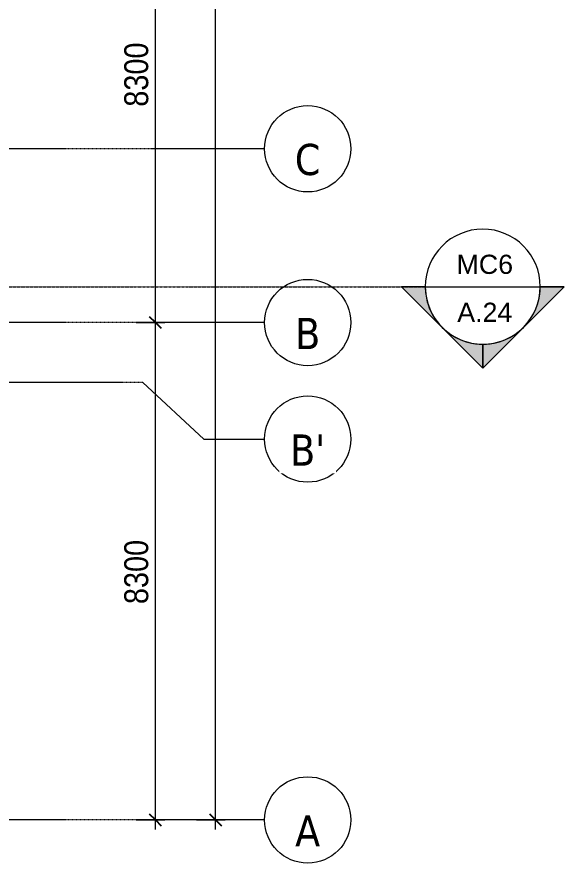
# Model space of a CAD drawing. Header units: millimetres. Extents: x 1591 to 240306, y -15958 to 82755.
# Drawn here: x 139110 to 148246, y 16517 to 30637 of the extents above; entities that cross this region are included whole.
import ezdxf

# ---------------------------------------------------------------- set-up
doc = ezdxf.new("R2010")
doc.units = ezdxf.units.MM
doc.linetypes.add('Dash Dot 3_16_', pattern=[7.9375, 4.7625, -1.5875, 0, -1.5875])
doc.linetypes.add('Grid Line', pattern=[22.225, 12.7, -3.175, 3.175, -3.175])
for name, color, linetype, lineweight in [('A-ANNO-DIMS', 211, 'Continuous', 9), ('A-ANNO-DIMS-160', 211, 'Continuous', 9), ('G-ANNO-SYMB', 111, 'Continuous', 9), ('G-ANNO-SYMB-1', 111, 'Dash Dot 3_16_', 18), ('S-GRID', 1, 'Continuous', 9), ('S-GRID-1', 1, 'Grid Line', 9), ('S-GRID-IDEN', 1, 'Continuous', 9)]:
    doc.layers.add(name, color=color, linetype=linetype, lineweight=lineweight)
doc.styles.add('Arial_5', font='arial_0.ttf', dxfattribs={"height": 320})
doc.styles.add('Tahoma_B', font='tahomabd_0.ttf', dxfattribs={"height": 520})
doc.styles.add('UTM Avo', font='UTM Avo.ttf', dxfattribs={"width": 0.9, "height": 400})
doc.dimstyles.new('1_Dim_chi_tiet_2_5', dxfattribs={"dimscale": 304.8, "dimtxt": 399.720379, "dimasz": 0.629921, "dimexe": 0.524934, "dimexo": 0.0625, "dimgap": 0.052493, "dimtad": 1, "dimdec": 0, "dimrnd": 5, "dimzin": 0, "dimdsep": 46, "dimtxsty": 'UTM Avo', "dimblk1": 'OBLIQUE', "dimblk2": 'OBLIQUE', "dimsah": 1, "dimcen": 0.09, "dimdle": 0.524934, "dimazin": 0, "dimtfac": 1, "dimtdec": 4, "dimtix": 1, "dimtmove": 0, "dimatfit": 3, "dimfxl": 1.049869, "dimfxlon": 1, "dimtvp": 1, "dimtolj": 1, "dimtzin": 0, "dimarcsym": 2})

# ---------------------------------------------------------------- blocks, each defined once
blk = doc.blocks.new('Grid - M_Grid Head - Circle-353313-TKCS_MB TẦNG 3-4')
at = {"layer": 'S-GRID-IDEN'}
blk.add_circle((0, 0), 4.5, dxfattribs=at)
blk = doc.blocks.new('Section - M_Section Head - Filled-352373-TKCS_MB TẦNG 3-4')
at = {"layer": 'G-ANNO-SYMB'}
h = blk.add_hatch(color=256, dxfattribs=at)
edge = h.paths.add_edge_path()
edge.add_line((-6, 8.485), (-6, 6))
edge.add_arc((-6, 0), 6, 90, 135)
edge.add_line((-10.243, 4.243), (-6, 8.485))
h = blk.add_hatch(color=256, dxfattribs=at)
edge = h.paths.add_edge_path()
edge.add_line((-6, 8.485), (-1.757, 4.243))
edge.add_arc((-6, 0), 6, 45, 90)
edge.add_line((-6, 6), (-6, 8.485))
h = blk.add_hatch(color=256, dxfattribs=at)
edge = h.paths.add_edge_path()
edge.add_line((-14.485, 0), (-10.243, 4.243))
edge.add_arc((-6, 0), 6, 135, 180)
edge.add_line((-12, 0), (-14.485, 0))
h = blk.add_hatch(color=256, dxfattribs=at)
edge = h.paths.add_edge_path()
edge.add_line((2.485, 0), (0, 0))
edge.add_arc((-6, 0), 6, 360, 405)
edge.add_line((-1.757, 4.243), (2.485, 0))
for p, q in [((-6, 8.485), (-14.485, 0)), ((-6, 8.485), (-10.243, 4.243)), ((-6, 8.485), (2.485, 0)), ((-6, 6), (-6, 8.485)), ((-6, 8.485), (-6, 6)), ((-1.757, 4.243), (-6, 8.485)), ((-10.243, 4.243), (-14.485, 0)), ((2.485, 0), (-1.757, 4.243)), ((-14.485, 0), (-12, 0)), ((0, 0), (2.485, 0)), ((-12, 0), (-14.485, 0)), ((0, 0), (2.485, 0))]:
    blk.add_line(p, q, dxfattribs=at)
for start, end in [(360, 180), (90, 135), (45, 90), (135, 180), (360, 45), (180, 360)]:
    blk.add_arc((-6, 0), 6, start, end, dxfattribs=at)
blk = doc.blocks.new('DIMBLOCK39-TKCS_MB TẦNG 3-4')
at = {"layer": 'A-ANNO-DIMS-160'}
for p, q in [((142428, 17077), (142428, 78397)), ((142108, 78237), (142588, 78237)), ((142428, 78237), (142108, 78237)), ((142108, 17237), (142588, 17237)), ((142428, 17237), (142108, 17237))]:
    blk.add_line(p, q, dxfattribs=at)
at = {"layer": 'A-ANNO-DIMS-160', "lineweight": 25}
for p, q in [((142428, 78237), (142332, 78333)), ((142428, 78237), (142524, 78141)), ((142428, 17237), (142332, 17333)), ((142428, 17237), (142524, 17141))]:
    blk.add_line(p, q, dxfattribs=at)
at = {"layer": 'A-ANNO-DIMS-160', "color": 0, "insert": (141909, 47052), "char_height": 400, "width": 1643.29, "attachment_point": 1, "rotation": 90, "line_spacing_factor": 1.110334, "style": 'UTM Avo'}
blk.add_mtext('61000', dxfattribs=at)
blk = doc.blocks.new('_Oblique')
at = {"color": 0, "linetype": 'ByBlock', "lineweight": -2}
blk.add_line((-0.5, -0.5), (0.5, 0.5), dxfattribs=at)
blk = doc.blocks.new('DIMBLOCK40-TKCS_MB TẦNG 3-4')
at = {"layer": 'A-ANNO-DIMS-160', "lineweight": 25}
for p, q in [((141422, 25537), (141326, 25633)), ((141422, 25537), (141518, 25441)), ((141422, 17237), (141326, 17333)), ((141422, 17237), (141518, 17141))]:
    blk.add_line(p, q, dxfattribs=at)
at = {"layer": 'A-ANNO-DIMS-160'}
for p, q in [((141102, 25537), (141582, 25537)), ((141422, 25537), (141102, 25537)), ((141422, 17077), (141422, 25537)), ((141102, 17237), (141582, 17237)), ((141422, 17237), (141102, 17237))]:
    blk.add_line(p, q, dxfattribs=at)
at = {"layer": 'A-ANNO-DIMS-160', "color": 0, "insert": (140902, 20839), "char_height": 400, "width": 1314.64, "attachment_point": 1, "rotation": 90, "line_spacing_factor": 1.110334, "style": 'UTM Avo'}
blk.add_mtext('8300', dxfattribs=at)
blk = doc.blocks.new('DIMBLOCK41-TKCS_MB TẦNG 3-4')
at = {"layer": 'A-ANNO-DIMS-160', "lineweight": 25}
for p, q in [((141422, 33837), (141326, 33933)), ((141422, 33837), (141518, 33741)), ((141422, 25537), (141326, 25633)), ((141422, 25537), (141518, 25441))]:
    blk.add_line(p, q, dxfattribs=at)
at = {"layer": 'A-ANNO-DIMS-160'}
for p, q in [((141102, 33837), (141582, 33837)), ((141422, 33837), (141102, 33837)), ((141422, 25537), (141422, 33837)), ((141102, 25537), (141582, 25537)), ((141422, 25537), (141102, 25537))]:
    blk.add_line(p, q, dxfattribs=at)
at = {"layer": 'A-ANNO-DIMS-160', "color": 0, "insert": (140902, 29139), "char_height": 400, "width": 1314.64, "attachment_point": 1, "rotation": 90, "line_spacing_factor": 1.110334, "style": 'UTM Avo'}
blk.add_mtext('8300', dxfattribs=at)

msp = doc.modelspace()

# ---------------------------------------------------------------- linework, layer by layer
at = {"layer": 'G-ANNO-SYMB'}
msp.add_line((145928.2, 26135.3), (147848.2, 26135.3), dxfattribs=at)
at = {"layer": 'G-ANNO-SYMB-1'}
msp.add_line((39749.2, 26135.3), (145928.2, 26135.3), dxfattribs=at)
at = {"layer": 'S-GRID'}
for p, q in [((141213.7, 24536.9), (142229.7, 23592.4)), ((142229.7, 23592.4), (143245.7, 23592.4))]:
    msp.add_line(p, q, dxfattribs=at)
at = {"layer": 'S-GRID-1'}
for p, q in [((139245.7, 28436.9), (45492.6, 28436.9)), ((143245.7, 28436.9), (139245.7, 28436.9)), ((139245.7, 25536.9), (45492.6, 25536.9)), ((143245.7, 25536.9), (139245.7, 25536.9)), ((141213.7, 24536.9), (137213.7, 24536.9)), ((139245.7, 17236.9), (45492.6, 17236.9)), ((143245.7, 17236.9), (139245.7, 17236.9))]:
    msp.add_line(p, q, dxfattribs=at)

# ---------------------------------------------------------------- block references
at = {"layer": 'G-ANNO-SYMB', "xscale": 159.9999999999999, "yscale": 159.9999999999999, "zscale": 159.9999999999999, "rotation": 180}
msp.add_blockref('Section - M_Section Head - Filled-352373-TKCS_MB TẦNG 3-4', (145928.2, 26135.3), dxfattribs=at)
at = {"layer": 'S-GRID-IDEN', "xscale": 159.9999999999999, "yscale": 159.9999999999999, "zscale": 159.9999999999999, "rotation": 89.99999999999982}
for p in [(143965.7, 28436.9), (143965.7, 25536.9), (143965.7, 23592.4), (143965.7, 17236.9)]:
    msp.add_blockref('Grid - M_Grid Head - Circle-353313-TKCS_MB TẦNG 3-4', p, dxfattribs=at)

# ---------------------------------------------------------------- texts
at = {"layer": 'G-ANNO-SYMB', "char_height": 320, "attachment_point": 5, "line_spacing_factor": 0.936439, "style": 'Arial_5'}
for s, insert, width in [('\\pt2032,4064,6096,8128,10160,12192,14224,16256,18288,20320,22352,24384,26416,28448,30480,32512,34544,36576,38608,40640,42672,44704,46736,48768,50800,52832,54864,56896,58928,60960,62992,65024;MC6', (146922.2, 26506.4), 963.2), ('\\pt2032,4064,6096,8128,10160,12192,14224,16256,18288,20320,22352,24384,26416,28448,30480,32512,34544,36576,38608,40640,42672,44704,46736,48768,50800,52832,54864,56896,58928,60960,62992,65024;A.24', (146922.2, 25708.2), 952)]:
    msp.add_mtext(s, dxfattribs=dict(at, insert=insert, width=width))

# ---------------------------------------------------------------- dimensions: what is measured, and where the dimension line sits
at = {"layer": 'A-ANNO-DIMS'}
for base, p1, p2, override, picture, middle in [((142428.4, 78236.9), (142108.4, 17236.9), (142108.4, 78236.9), {"dimpost": '<>', "dimfxl": 61000}, 'DIMBLOCK39-TKCS_MB TẦNG 3-4', (142205.4, 47736.9)), ((141421.9, 33836.9), (141101.9, 25536.9), (141101.9, 33836.9), {"dimpost": '<>', "dimfxl": 8300}, 'DIMBLOCK41-TKCS_MB TẦNG 3-4', (141198.9, 29686.9)), ((141421.9, 25536.9), (141101.9, 17236.9), (141101.9, 25536.9), {"dimpost": '<>', "dimfxl": 8300}, 'DIMBLOCK40-TKCS_MB TẦNG 3-4', (141198.9, 21386.9))]:
    dim = msp.add_linear_dim(base=base, p1=p1, p2=p2, angle=90, dimstyle='1_Dim_chi_tiet_2_5', override=override, dxfattribs=at)
    dim.commit()
    dim.dimension.update_dxf_attribs({"geometry": picture, "text_midpoint": middle})

# ---------------------------------------------------------------- next in the draw order: texts
at = {"layer": 'S-GRID-IDEN', "char_height": 520, "attachment_point": 5, "line_spacing_factor": 0.996129, "style": 'Tahoma_B', "bg_fill": 3, "box_fill_scale": 1.25, "bg_fill_color": 256, "bg_fill_true_color": 13158600, "bg_fill_transparency": 0}
for s, insert, width in [('\\pt2031.9988,4063.9976,6096.0016,8128.0004,10159.9992,12191.998,14224.002,16256.0008,18287.9996,20319.9984,22352.0024,24384.0012,26416,28447.9988,30479.9976,32512.0016,34544.0004,36575.9992,38607.998,40640.002,42672.0008,44703.9996,46735.9984,48768.0024,50800.0012,52832,54863.9988,56895.9976,58928.0016,60960.0004,62991.9992,65023.998;C', (143964.3, 28253.6), 486.4), ('\\pt2031.9988,4063.9976,6096.0016,8128.0004,10159.9992,12191.998,14224.002,16256.0008,18287.9996,20319.9984,22352.0024,24384.0012,26416,28447.9988,30479.9976,32512.0016,34544.0004,36575.9992,38607.998,40640.002,42672.0008,44703.9996,46735.9984,48768.0024,50800.0012,52832,54863.9988,56895.9976,58928.0016,60960.0004,62991.9992,65023.998;B', (143964.3, 25353.6), 497.6), ("\\pt2031.9988,4063.9976,6096.0016,8128.0004,10159.9992,12191.998,14224.002,16256.0008,18287.9996,20319.9984,22352.0024,24384.0012,26416,28447.9988,30479.9976,32512.0016,34544.0004,36575.9992,38607.998,40640.002,42672.0008,44703.9996,46735.9984,48768.0024,50800.0012,52832,54863.9988,56895.9976,58928.0016,60960.0004,62991.9992,65023.998;B'", (143964.3, 23409.1), 688), ('\\pt2031.9988,4063.9976,6096.0016,8128.0004,10159.9992,12191.998,14224.002,16256.0008,18287.9996,20319.9984,22352.0024,24384.0012,26416,28447.9988,30479.9976,32512.0016,34544.0004,36575.9992,38607.998,40640.002,42672.0008,44703.9996,46735.9984,48768.0024,50800.0012,52832,54863.9988,56895.9976,58928.0016,60960.0004,62991.9992,65023.998;A', (143964.3, 17053.6), 497.6)]:
    msp.add_mtext(s, dxfattribs=dict(at, insert=insert, width=width))

doc.saveas('drawing.dxf')
